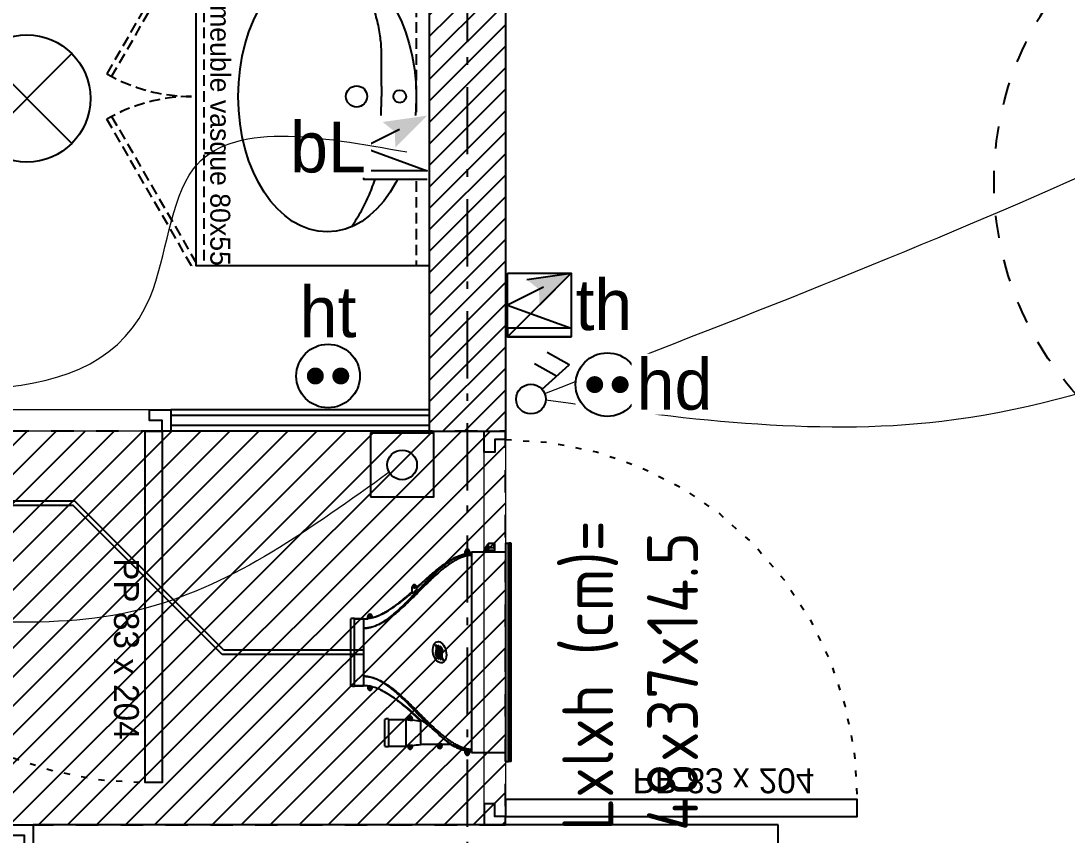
# Model space of a CAD drawing. Header units: centimetres. Extents: x 2191 to 12545, y -680 to 18662.
# Drawn here: x 11335.1 to 11581.9, y 3839 to 4031.2 of the extents above; entities that cross this region are included whole.
import ezdxf

# ---------------------------------------------------------------- set-up
doc = ezdxf.new("R2010")
doc.units = ezdxf.units.CM
for name, pattern in [('Style de ligne -1', [0.41664, 0.20828, -0.20836]), ('Style de ligne -13', [0.147638, 0.098425, -0.049213]), ('Style de ligne -18', [0.164042, 0.054681, -0.109361]), ('Style de ligne -5', [0.20828, 0.069425, -0.138855]), ('Style de ligne -6', [1.04164, 0.625, -0.20828, 0.06943, -0.13893]), ('VW-01', [0.41656, 0.20828, -0.20828])]:
    doc.linetypes.add(name, pattern=pattern)
for name, color, linetype in [('B Aménagement intérieur', 252, 'Continuous'), ('B BATI-équipement-sanitaires', 252, 'Continuous'), ('B Faux plafonds', 252, 'Continuous'), ('B Faux plafonds_Hatch', 252, 'Continuous'), ('B GÈnÈral_Hatch', 252, 'Continuous'), ('B Général', 252, 'Continuous'), ('C ANNOTATIONS-axes horizontaux', 252, 'Style de ligne -1'), ('C ANNOTATIONS-niveaux', 252, 'Continuous'), ('C ANNOTATIONS-PMR', 252, 'Style de ligne -5'), ('C ANNOTATIONS-prestations', 252, 'Continuous'), ('D SURFACES-shab', 252, 'Continuous'), ('F REMPLISSAGE-vert clair', 252, 'Continuous'), ('F REMPLISSAGE-vert foncé', 252, 'Continuous'), ('prlm-CHAUFF', 4, 'Continuous')]:
    doc.layers.add(name, color=color, linetype=linetype)
doc.layers.add('prlm-ELEC-CFA', color=1, linetype='Continuous', lineweight=25)
doc.layers.add('prlm-ELEC-CFO', color=1, linetype='Continuous', lineweight=25)
doc.styles.add('Eurostile', font='Eurosti.TTF')
doc.styles.add('Eurostile (italic)', font='Eurostib.TTF')
doc.styles.add('prlm-elec-cfa', font='comic.ttf', dxfattribs={"height": 12})
doc.styles.add('prlm-elec-cfo', font='comic.ttf', dxfattribs={"height": 12})
doc.styles.get("Standard").update_dxf_attribs({"font": 'isocp.shx', "height": 15})

# ---------------------------------------------------------------- blocks, each defined once
blk = doc.blocks.new('B 70.Rond 150_PMR')
at = {"layer": 'B Général', "linetype": 'VW-01', "ltscale": 25.4}
blk.add_circle((0, 0), 75, dxfattribs=at)
at = {"layer": 'B Général', "insert": (-61.5, 0), "char_height": 7.059, "attachment_point": 5, "rotation": 90, "line_spacing_factor": 0.894142, "style": 'Eurostile (italic)'}
blk.add_mtext('Ø 150 PMR', dxfattribs=at)
blk = doc.blocks.new('B 70.PP 80')
at = {"layer": 'B Général', "flags": 128}
blk.add_lwpolyline([(-43, 2.5), (-43, 85.5), (-39, 85.5), (-39, 2.5)], close=True, dxfattribs=at)
at = {"layer": 'B Général', "linetype": 'Style de ligne -18', "ltscale": 25.4, "flags": 128}
blk.add_lwpolyline([(46, 2.5), (45.27, 13.33), (43.1, 23.98), (39.53, 34.26), (34.61, 44), (28.44, 53.03), (21.1, 61.19), (12.74, 68.35), (3.5, 74.38), (-6.47, 79.18), (-17, 82.67), (-27.91, 84.79), (-39, 85.5)], dxfattribs=at)
at = {"layer": 'B Général', "linetype": 'Continuous', "flags": 128}
for points in [[(-45, 2.5), (-43, 2.5), (-43, 0), (-40, 0), (-40, -2.5), (-45, -2.5)], [(48, 2.5), (46, 2.5), (46, 0), (43, 0), (43, -2.5), (48, -2.5), (48, -2.5), (48, -2.5), (48, 1.79), (48, 1.79)]]:
    blk.add_lwpolyline(points, close=True, dxfattribs=at)
at = {"layer": 'C ANNOTATIONS-prestations', "insert": (-37.5, 32.5), "char_height": 5.8825, "attachment_point": 1, "rotation": 90, "line_spacing_factor": 0.894142, "style": 'Eurostile'}
blk.add_mtext('PP 83 x 204', dxfattribs=at)
blk = doc.blocks.new('B 70.Groupe-4-1')
at = {"layer": 'B Général', "linetype": 'Continuous'}
for centre, major_axis, ratio in [((0, -24.07), (32, 0), 0.65625), ((0, -6.97), (1.5, 0), 1), ((0, -17.15), (2.5, 0), 1)]:
    blk.add_ellipse(centre, major_axis=major_axis, ratio=ratio, dxfattribs=at)
for points in [[(-30.82, -18.37), (-20.7, -11.37), (-9.74, -11.32), (-4.71, -11.3), (0, -11.3)], [(30.82, -18.37), (20.7, -11.37), (9.74, -11.32), (4.71, -11.3), (0, -11.3)]]:
    blk.add_open_spline(points, degree=2, knots=[0, 0, 0, 1, 1, 2, 2, 2], dxfattribs=at)
blk.add_open_spline([(-30.45, -17.59), (-30.5, -17.61), (-30.55, -17.64)], degree=2, dxfattribs=at)
blk = doc.blocks.new('B 70.meuble vasque 80x60')
at = {"layer": 'B BATI-équipement-sanitaires', "linetype": 'Style de ligne -13', "ltscale": 25.4, "flags": 128}
for points in [[(-40, -3.07), (40, -3.07), (40, -53.07), (-40, -53.07)], [(-40, -56.07), (-5.36, -76.07), (-4.71, -74.94), (-39.35, -54.94)], [(40, -56.07), (5.36, -76.07), (4.71, -74.94), (39.35, -54.94)]]:
    blk.add_lwpolyline(points, close=True, dxfattribs=at)
at = {"layer": 'B BATI-équipement-sanitaires', "linetype": 'Style de ligne -13', "ltscale": 25.4}
for centre, start, end in [((-40, -56.07), 330, 0), ((40, -56.07), 180, 210)]:
    blk.add_arc(centre, 40, start, end, dxfattribs=at)
at = {"layer": 'B Général', "flags": 128}
blk.add_lwpolyline([(-40, 0), (40, 0), (40, -55), (-40, -55)], close=True, dxfattribs=at)
at = {"layer": 'B Général'}
blk.add_blockref('B 70.Groupe-4-1', (0, 0), dxfattribs=at)
at = {"layer": 'C ANNOTATIONS-prestations', "insert": (40, -53.07), "char_height": 4.706, "width": 80, "attachment_point": 9, "line_spacing_factor": 0.894142, "style": 'Eurostile'}
blk.add_mtext('meuble vasque 80x55', dxfattribs=at)
blk = doc.blocks.new('B 70.Groupe-13-1')
at = {"layer": 'B Faux plafonds_Hatch', "linetype": 'Continuous'}
h = blk.add_hatch(dxfattribs=at)
h.set_pattern_fill('F_P__SOFFITE', color=256, style=0, pattern_type=2)
h.set_pattern_definition([(45, (0, 0.2205), (-3.5277778, 3.3072917), [])])
h.paths.add_polyline_path([(11070.45, 4134.41), (11070.45, 3984.56), (10863.76, 3984.56), (10863.76, 3841.41), (11449.45, 3841.41), (11449.45, 3934.41), (11190.45, 3934.41), (11190.45, 4134.41)])
at = {"layer": 'B Faux plafonds', "linetype": 'VW-01', "ltscale": 25.4, "flags": 128}
blk.add_lwpolyline([(11070.45, 4134.41), (11070.45, 3984.56), (10863.76, 3984.56), (10863.76, 3841.41), (11449.45, 3841.41), (11449.45, 3934.41), (11190.45, 3934.41), (11190.45, 4134.41)], close=True, dxfattribs=at)
at = {"layer": 'B Général', "linetype": 'Continuous'}
for p, q in [((11370.45, 3939.41), (11370.45, 3934.41)), ((11431.45, 3939.41), (11370.45, 3939.41)), ((11431.45, 3934.41), (11370.45, 3934.41)), ((11444.45, 3934.41), (11449.45, 3934.41)), ((11513.76, 3841.41), (11337.97, 3841.41)), ((11337.97, 3841.41), (11337.97, 3836.41)), ((11444.45, 3841.41), (11337.97, 3841.41)), ((11444.45, 3841.41), (11449.45, 3841.41)), ((11513.76, 3841.41), (11449.45, 3841.41)), ((11513.76, 3583.39), (11513.76, 3841.41)), ((11513.76, 3583.39), (11513.76, 3841.41))]:
    blk.add_line(p, q, dxfattribs=at)
at = {"layer": 'D SURFACES-shab', "lineweight": 18, "flags": 128}
for points in [[(11260.45, 4134.41), (11431.45, 4134.41), (11431.45, 3939.41), (11260.45, 3939.41)], [(11530.04, 3583.39), (11530.04, 3551.39), (11934.47, 3551.39), (11934.45, 4128.41), (11653.04, 4128.41), (11653.04, 4068.41), (11581.04, 4068.41), (11581.04, 4128.41), (11449.45, 4128.41), (11449.45, 3841.41), (11513.76, 3841.41), (11513.76, 3583.39)], [(10996.45, 3984.56), (10863.76, 3984.56), (10863.76, 3841.41), (11444.45, 3841.41), (11444.45, 3934.41), (11070.45, 3934.41), (11070.45, 3954.56), (10996.45, 3954.56)]]:
    blk.add_lwpolyline(points, close=True, dxfattribs=at)
at = {"layer": 'F REMPLISSAGE-vert clair'}
for p, q in [((11431.45, 3938.11), (11370.45, 3938.11)), ((11431.45, 3935.71), (11370.45, 3935.71))]:
    blk.add_line(p, q, dxfattribs=at)
at = {"layer": 'F REMPLISSAGE-vert foncé', "linetype": 'Continuous'}
for p, q in [((11431.45, 3939.41), (11370.45, 3939.41)), ((11431.45, 3934.41), (11370.45, 3934.41))]:
    blk.add_line(p, q, dxfattribs=at)
at = {"layer": 'F REMPLISSAGE-vert foncé'}
for p, q in [((11431.45, 3938.11), (11370.45, 3938.11)), ((11431.45, 3935.71), (11370.45, 3935.71))]:
    blk.add_line(p, q, dxfattribs=at)
at = {"layer": 'B Général'}
for name, p, rotation in [('B 70.meuble vasque 80x60', (11431.45, 4013.41), 270), ('B 70.PP 80', (11325.45, 3936.91), 180)]:
    blk.add_blockref(name, p, dxfattribs=dict(at, rotation=rotation))
at = {"layer": 'B Général', "xscale": -1}
for p, rotation in [((11446.95, 3886.41), 270), ((11289.97, 3838.91), 180)]:
    blk.add_blockref('B 70.PP 80', p, dxfattribs=dict(at, rotation=rotation))
at = {"layer": 'C ANNOTATIONS-PMR', "ltscale": 25.4, "rotation": 270}
blk.add_blockref('B 70.Rond 150_PMR', (11639.71, 3993.41), dxfattribs=at)
blk = doc.blocks.new('xi.twintop')
at = {"layer": 'prlm-CHAUFF', "ltscale": 50}
for p, q in [((-8, 35.6), (8, 35.6)), ((-7.9, 36.5), (7.9, 36.5)), ((-7.9, 35.6), (-7.9, 33.5)), ((-7.9, 33.5), (-7.9, 35.6)), ((7.9, 35.6), (7.9, 33.5)), ((7.9, 33.5), (7.9, 35.6)), ((-8.51, 32.16), (-8.41, 32.16)), ((-8.51, 32.05), (-8.51, 32.16)), ((-7.9, 32.5), (-8.46, 32.5)), ((-8.41, 32.16), (-8.41, 32.05)), ((-8.16, 31.5), (-7.95, 32.18)), ((-7.9, 32.5), (-7.95, 32.18)), ((-5.67, 33.5), (-7.9, 33.5)), ((5.67, 33.5), (-5.67, 33.5)), ((7.9, 33.5), (5.67, 33.5)), ((7.95, 32.18), (7.9, 32.5)), ((7.9, 32.5), (8.46, 32.5)), ((8.16, 31.5), (7.95, 32.18)), ((8.41, 32.16), (8.51, 32.16)), ((8.41, 32.05), (8.41, 32.16)), ((8.51, 32.16), (8.51, 32.05)), ((-8.61, 31.95), (-8.61, 32.05)), ((-8.61, 32.05), (-8.51, 32.05)), ((-8.51, 31.95), (-8.61, 31.95)), ((-8.51, 31.84), (-8.51, 31.95)), ((-8.41, 31.84), (-8.51, 31.84)), ((-8.46, 31.5), (-8.16, 31.5)), ((-8.41, 32.05), (-8.3, 32.05)), ((-8.3, 31.95), (-8.41, 31.95)), ((-8.41, 31.95), (-8.41, 31.84)), ((-8.3, 32.05), (-8.3, 31.95)), ((8.46, 31.5), (8.16, 31.5)), ((8.3, 31.95), (8.3, 32.05)), ((8.3, 32.05), (8.41, 32.05)), ((8.41, 31.95), (8.3, 31.95)), ((8.41, 31.84), (8.41, 31.95)), ((8.51, 31.84), (8.41, 31.84)), ((8.51, 32.05), (8.61, 32.05)), ((8.61, 31.95), (8.51, 31.95)), ((8.51, 31.95), (8.51, 31.84)), ((8.61, 32.05), (8.61, 31.95)), ((-15.75, 27.6), (-22.25, 27.6)), ((-22.15, 28.5), (-15.85, 28.5)), ((-22.15, 27.6), (-22.15, 23.5)), ((-22.15, 27.6), (-22.15, 23.5)), ((-15.85, 27.6), (-15.85, 23.5)), ((-15.85, 27.6), (-15.85, 23.5)), ((-9.41, 28.48), (-9.41, 28.48)), ((9.12, 29.02), (9.09, 29.02)), ((9.41, 28.48), (9.38, 28.48)), ((-22.56, 22.55), (-22.45, 22.55)), ((-22.56, 22.45), (-22.56, 22.55)), ((-22.45, 22.45), (-22.56, 22.45)), ((-22.45, 22.66), (-22.35, 22.66)), ((-22.45, 22.55), (-22.45, 22.66)), ((-22.45, 22.34), (-22.45, 22.45)), ((-22.35, 22.34), (-22.45, 22.34)), ((-22.4, 23), (-21.97, 23)), ((-22.35, 22.66), (-22.35, 22.55)), ((-22.35, 22.55), (-22.24, 22.55)), ((-22.24, 22.45), (-22.35, 22.45)), ((-22.35, 22.45), (-22.35, 22.34)), ((-22.24, 22.55), (-22.24, 22.45)), ((-15.85, 23.5), (-22.15, 23.5)), ((-21.97, 23), (-21.85, 22.06)), ((-16.15, 22.06), (-16.03, 23)), ((-16.03, 23), (-15.6, 23)), ((-15.76, 22.45), (-15.76, 22.55)), ((-15.76, 22.55), (-15.65, 22.55)), ((-15.65, 22.45), (-15.76, 22.45)), ((-15.65, 22.66), (-15.55, 22.66)), ((-15.65, 22.55), (-15.65, 22.66)), ((-15.65, 22.34), (-15.65, 22.45)), ((-15.55, 22.34), (-15.65, 22.34)), ((-15.55, 22.66), (-15.55, 22.55)), ((-15.55, 22.55), (-15.44, 22.55)), ((-15.55, 22.45), (-15.55, 22.34)), ((-15.44, 22.45), (-15.55, 22.45)), ((-15.44, 22.55), (-15.44, 22.45)), ((-21.85, 22), (-22.4, 22)), ((-21.85, 22.06), (-21.85, 22)), ((-21.8, 20), (-16.2, 20)), ((-21.8, 16), (-21.8, 20)), ((-21.8, 16), (-21.8, 20)), ((-16.2, 19.84), (-14.13, 22)), ((-14.13, 22), (-16.2, 19.84)), ((-16.2, 19.84), (-16.2, 20)), ((-16.2, 19.84), (-16.2, 20)), ((-16.15, 22), (-16.15, 22.06)), ((-15.6, 22), (-16.15, 22)), ((14.83, 21), (13.83, 22)), ((13.83, 22), (15.44, 22)), ((15.44, 21), (14.83, 21)), ((15.28, 21.45), (15.28, 21.55)), ((15.28, 21.55), (15.39, 21.55)), ((15.39, 21.45), (15.28, 21.45)), ((15.39, 21.66), (15.49, 21.66)), ((15.39, 21.55), (15.39, 21.66)), ((15.39, 21.34), (15.39, 21.45)), ((15.49, 21.34), (15.39, 21.34)), ((15.49, 21.66), (15.49, 21.55)), ((15.49, 21.55), (15.6, 21.55)), ((15.49, 21.45), (15.49, 21.34)), ((15.6, 21.45), (15.49, 21.45)), ((15.6, 21.55), (15.6, 21.45)), ((-22.36, 15.45), (-22.36, 15.55)), ((-22.36, 15.55), (-22.25, 15.55)), ((-22.25, 15.45), (-22.36, 15.45)), ((-22.25, 15.66), (-22.15, 15.66)), ((-22.25, 15.55), (-22.25, 15.66)), ((-22.25, 15.34), (-22.25, 15.45)), ((-22.15, 15.34), (-22.25, 15.34)), ((-22.2, 16), (-21.65, 16)), ((-21.65, 15), (-22.2, 15)), ((-22.15, 15.66), (-22.15, 15.55)), ((-22.15, 15.55), (-22.04, 15.55)), ((-22.15, 15.45), (-22.15, 15.34)), ((-22.04, 15.45), (-22.15, 15.45)), ((-22.04, 15.55), (-22.04, 15.45)), ((-21.8, 12.88), (-21.8, 15)), ((-21.8, 12.88), (-21.8, 15)), ((-21.65, 16), (-21.65, 15)), ((-23.96, 8.95), (-23.96, 9.05)), ((-23.96, 9.05), (-23.85, 9.05)), ((-23.85, 8.95), (-23.96, 8.95)), ((-23.85, 9.16), (-23.75, 9.16)), ((-23.85, 9.05), (-23.85, 9.16)), ((-23.85, 8.84), (-23.85, 8.95)), ((-23.75, 8.84), (-23.85, 8.84)), ((-23.8, 9.5), (-23.19, 9.5)), ((-23.36, 8.5), (-23.8, 8.5)), ((-23.75, 9.16), (-23.75, 9.05)), ((-23.75, 9.05), (-23.64, 9.05)), ((-23.75, 8.95), (-23.75, 8.84)), ((-23.64, 8.95), (-23.75, 8.95)), ((23.7, 8), (-23.7, 8)), ((-23.7, 8), (-23.7, 0)), ((-23.64, 9.05), (-23.64, 8.95)), ((-23.36, 8.42), (-23.36, 8.5)), ((23.19, 9.5), (23.8, 9.5)), ((23.36, 8.42), (23.36, 8.5)), ((23.8, 8.5), (23.36, 8.5)), ((23.64, 8.95), (23.64, 9.05)), ((23.64, 9.05), (23.75, 9.05)), ((23.75, 8.95), (23.64, 8.95)), ((23.7, 8), (23.7, 0)), ((23.75, 9.16), (23.85, 9.16)), ((23.75, 9.05), (23.75, 9.16)), ((23.75, 8.84), (23.75, 8.95)), ((23.85, 8.84), (23.75, 8.84)), ((23.85, 9.16), (23.85, 9.05)), ((23.85, 9.05), (23.96, 9.05)), ((23.85, 8.95), (23.85, 8.84)), ((23.96, 8.95), (23.85, 8.95)), ((23.96, 9.05), (23.96, 8.95)), ((24.18, 4.47), (23.7, 4.81)), ((24.06, 4.42), (23.7, 4.66)), ((23.7, 2.6), (24.06, 2.6)), ((23.7, 2.57), (23.73, 2.6)), ((23.79, 2.6), (23.88, 2.51)), ((23.88, 2.51), (23.97, 2.6)), ((24.04, 2.6), (24.13, 2.51)), ((24.06, 2.6), (24.06, 4.42)), ((24.64, 4.04), (24.06, 4.42)), ((24.64, 2.6), (24.06, 2.6)), ((24.13, 2.51), (24.22, 2.6)), ((24.2, 4.46), (24.18, 4.47)), ((24.18, 2.56), (24.24, 2.51)), ((24.54, 4.24), (24.2, 4.46)), ((24.24, 2.51), (24.3, 2.58)), ((24.28, 2.6), (24.37, 2.51)), ((24.35, 4.85), (24.33, 4.89)), ((24.35, 4.36), (24.35, 4.85)), ((24.35, 4.85), (24.36, 4.85)), ((24.37, 2.51), (24.46, 2.6)), ((24.41, 4.79), (24.43, 4.83)), ((24.41, 4.79), (24.41, 4.32)), ((25.01, 4.43), (24.41, 4.79)), ((24.42, 2.57), (24.48, 2.51)), ((24.43, 4.83), (25.04, 4.47)), ((24.48, 2.51), (24.56, 2.58)), ((24.54, 2.6), (24.63, 2.51)), ((24.63, 2.51), (24.72, 2.6)), ((24.64, 4.04), (24.72, 4.01)), ((24.64, 2.6), (24.64, 4.04)), ((24.72, 2.65), (24.64, 2.6)), ((24.64, 2.6), (24.64, 2.6)), ((25.66, 2.6), (24.64, 2.6)), ((24.7, 2.58), (24.77, 2.51)), ((24.72, 4.01), (24.72, 2.65)), ((24.72, 2.65), (25.71, 2.65)), ((24.73, 2.6), (24.82, 2.51)), ((24.77, 2.51), (24.79, 2.53)), ((24.82, 2.51), (24.91, 2.6)), ((24.9, 2.59), (24.98, 2.51)), ((24.98, 2.51), (25.07, 2.6)), ((25.04, 4.47), (25.01, 4.43)), ((25.01, 4.25), (25.01, 4.43)), ((25.02, 4.42), (25.01, 4.43)), ((25.06, 4.46), (25.02, 4.42)), ((25.02, 4.42), (25.02, 4.25)), ((25.28, 4.25), (25.02, 4.42)), ((25.02, 2.54), (25.05, 2.51)), ((25.04, 4.47), (25.06, 4.46)), ((25.05, 2.51), (25.09, 2.55)), ((25.06, 4.46), (25.39, 4.24)), ((25.06, 2.58), (25.13, 2.51)), ((25.13, 2.51), (25.22, 2.6)), ((25.19, 2.57), (25.25, 2.51)), ((25.25, 2.51), (25.34, 2.6)), ((25.27, 2.53), (25.29, 2.51)), ((25.29, 2.51), (25.32, 2.54)), ((25.31, 2.56), (25.36, 2.51)), ((25.36, 2.51), (25.45, 2.6)), ((25.4, 2.55), (25.44, 2.51)), ((25.44, 2.51), (25.53, 2.6)), ((25.48, 2.54), (25.51, 2.51)), ((25.51, 2.51), (25.6, 2.6)), ((25.53, 2.53), (25.55, 2.51)), ((25.55, 2.51), (25.64, 2.6)), ((25.71, 2.65), (25.66, 2.6)), ((25.66, 2.6), (25.66, 2.6)), ((25.71, 2.65), (25.71, 4.01)), ((-25.75, 0), (-25.75, -0.73)), ((25.75, 0), (-25.75, 0)), ((25.75, 0), (25.75, -0.73)), ((-25.75, -0.81), (-25.75, -0.73)), ((-25.75, -0.73), (25.75, -0.73)), ((-25.75, -1.3), (-25.75, -0.81)), ((25.75, -0.81), (-25.75, -0.81)), ((-25.75, -1.3), (25.75, -1.3)), ((23.75, -0.99), (-23.75, -0.99)), ((-23.75, -1.06), (-23.75, -0.99)), ((-23.55, -0.99), (-23.75, -1.06)), ((-23.75, -1.06), (23.75, -1.06)), ((23.75, -1.11), (-23.75, -1.11)), ((-23.75, -1.16), (-23.75, -1.11)), ((-23.59, -1.11), (-23.75, -1.16)), ((-23.75, -1.16), (23.75, -1.16)), ((23.75, -1.2), (-23.75, -1.2)), ((-23.75, -1.23), (-23.75, -1.2)), ((-23.64, -1.2), (-23.75, -1.23)), ((-23.75, -1.23), (23.75, -1.23)), ((23.75, -1.26), (-23.75, -1.26)), ((-23.75, -1.28), (-23.75, -1.26)), ((-23.68, -1.26), (-23.75, -1.28)), ((-23.75, -1.28), (23.75, -1.28)), ((23.75, -1.29), (-23.75, -1.29)), ((-23.75, -1.3), (-23.75, -1.29)), ((-23.73, -1.29), (-23.75, -1.3)), ((-23.75, -1.3), (23.75, -1.3)), ((23.75, -1.06), (23.55, -0.99)), ((23.75, -1.16), (23.59, -1.11)), ((23.75, -1.23), (23.64, -1.2)), ((23.75, -1.28), (23.68, -1.26)), ((23.75, -1.3), (23.73, -1.29)), ((23.75, -0.99), (23.75, -1.06)), ((23.75, -1.11), (23.75, -1.16)), ((23.75, -1.2), (23.75, -1.23)), ((23.75, -1.26), (23.75, -1.28)), ((23.75, -1.29), (23.75, -1.3)), ((25.75, -0.73), (25.75, -0.81)), ((25.75, -1.3), (25.75, -0.81))]:
    blk.add_line(p, q, dxfattribs=at)
for centre, radius in [((-8.46, 32), 0.3), ((-8.46, 32), 0.25), ((8.46, 32), 0.3), ((8.46, 32), 0.25), ((-22.4, 22.5), 0.3), ((-22.4, 22.5), 0.25), ((-15.6, 22.5), 0.3), ((-15.6, 22.5), 0.25), ((15.44, 21.5), 0.3), ((15.44, 21.5), 0.25), ((-22.2, 15.5), 0.3), ((-22.2, 15.5), 0.25), ((-23.8, 9), 0.3), ((-23.8, 9), 0.25), ((23.8, 9), 0.3), ((23.8, 9), 0.25)]:
    blk.add_circle(centre, radius, dxfattribs=at)
for centre, radius, start, end in [((-6.01, 35.83), 2, 160.5755, 186.7441), ((-6.01, 35.83), 2, 160.5755, 186.7441), ((6.01, 35.83), 2, 353.2559, 19.4245), ((6.01, 35.83), 2, 353.2559, 19.4245), ((-8.46, 32), 0.5, 90, 270), ((-15.67, 33.51), 7.77, 352.5456, 359.9423), ((-15.72, 33.51), 7.82, 352.5763, 359.9264), ((-15.07, 33.49), 7.17, 352.0923, 353.5448), ((-15.07, 33.49), 7.17, 353.9053, 0.1157), ((15.11, 33.49), 7.25, 179.9215, 187.8382), ((15.67, 33.51), 7.77, 180.0577, 187.4544), ((15.72, 33.51), 7.82, 180.0736, 187.4237), ((8.46, 32), 0.5, 270, 90), ((-19.51, 34.47), 11.74, 332.3321, 345.441), ((-19.16, 34.32), 11.35, 332.1374, 345.6929), ((21.1, 34.98), 13.43, 192.9954, 216.0824), ((19.16, 34.32), 11.35, 194.4106, 207.8626), ((-20.26, 27.83), 2, 160.5755, 186.7441), ((-20.26, 27.83), 2, 160.5755, 186.7441), ((-17.74, 27.83), 2, 353.2559, 19.4245), ((-17.74, 27.83), 2, 353.2559, 19.4245), ((-43.13, 48.06), 39, 319.3887, 329.86), ((-43.13, 48.06), 39, 319.3887, 329.8601), ((-26.92, 38.17), 20.01, 331.0483, 332.7983), ((-26.92, 38.17), 20.01, 331.0482, 332.7982), ((26.92, 38.17), 20.01, 207.2018, 208.9518), ((43.13, 48.06), 39, 210.1399, 220.6113), ((43.13, 48.06), 39, 212.5506, 220.6113), ((-22.4, 22.5), 0.5, 90, 270), ((-15.6, 22.5), 0.5, 270, 90), ((-22.51, 30.1), 11.66, 315.9701, 320.4245), ((-22.76, 30.33), 11.99, 316.0326, 320.3619), ((22.51, 30.1), 11.66, 219.5755, 224.0299), ((22.76, 30.33), 11.99, 219.6381, 223.9674), ((15.44, 21.5), 0.5, 270, 90), ((-22.2, 15.5), 0.5, 90, 270), ((-2.48, -0.77), 23.65, 136.4099, 144.7501), ((-44.74, 40.05), 35.1, 315.7111, 319.5265), ((-11.41, 6.64), 12.12, 163.7263, 166.3852), ((-23.8, 9), 0.5, 90, 270), ((23.8, 9), 0.5, 270, 90), ((17.64, -7.23), 13.85, 61.9182, 64.0515), ((17.76, -6.88), 13.43, 62.115, 63.7632), ((18.29, -6.04), 12.5, 61.3177, 61.5903), ((24.75, 5.45), 0.703, 233.033, 242.9325), ((24.72, 5.11), 0.448, 214.6713, 225.4982), ((25.88, 4.92), 0.836, 234.1326, 239.2425), ((18.29, -6.04), 12.5, 53.7494, 55.0637)]:
    blk.add_arc(centre, radius, start, end, dxfattribs=at)
blk.add_ellipse((0, 15.55), major_axis=(2.49, 0.57), ratio=0.600775, dxfattribs=at)
for points, knots in [([(-5.67, 33.5), (-5.67, 33.33), (-5.68, 33.16), (-5.7, 32.82), (-5.72, 32.65), (-5.8, 32.15), (-5.87, 31.82), (-6.05, 31.16), (-6.16, 30.84), (-6.41, 30.21), (-6.55, 29.9), (-7, 29), (-7.34, 28.43), (-8.08, 27.34), (-8.47, 26.81), (-9.69, 25.27), (-10.57, 24.3), (-12.38, 22.39), (-13.32, 21.46), (-15.19, 19.6), (-16.12, 18.67), (-17.95, 16.77), (-18.84, 15.8), (-20.08, 14.27), (-20.47, 13.75), (-21.03, 12.94), (-21.21, 12.66), (-21.55, 12.09), (-21.72, 11.8), (-22.17, 10.91), (-22.43, 10.31), (-22.7, 9.36), (-22.77, 9.03), (-22.86, 8.47), (-22.88, 8.24), (-22.89, 8)], [0, 0, 0, 0, 0.015625, 0.015625, 0.03125, 0.03125, 0.0625, 0.0625, 0.09375, 0.09375, 0.125, 0.125, 0.1875, 0.1875, 0.25, 0.25, 0.375, 0.375, 0.5, 0.5, 0.625, 0.625, 0.75, 0.75, 0.8125, 0.8125, 0.84375, 0.84375, 0.875, 0.875, 0.9375, 0.9375, 0.96875, 0.96875, 0.9907189, 0.9907189, 0.9907189, 0.9907189]), ([(-18.04, 17.26), (-16.85, 18.51), (-15.59, 19.7), (-13.1, 22.1), (-11.85, 23.3), (-10.07, 25.17), (-9.49, 25.81), (-8.39, 27.13), (-7.87, 27.82), (-7.16, 28.91), (-6.93, 29.29), (-6.52, 30.07), (-6.33, 30.48), (-6.02, 31.31), (-5.89, 31.74), (-5.76, 32.39), (-5.73, 32.61), (-5.69, 32.95), (-5.69, 33.06), (-5.67, 33.28), (-5.67, 33.39), (-5.67, 33.5)], [0, 0, 0, 0, 0.25, 0.25, 0.5, 0.5, 0.625, 0.625, 0.75, 0.75, 0.8125, 0.8125, 0.875, 0.875, 0.9375, 0.9375, 0.96875, 0.96875, 0.984375, 0.984375, 1, 1, 1, 1]), ([(5.67, 33.5), (5.67, 33.33), (5.68, 33.16), (5.71, 32.81), (5.73, 32.64), (5.81, 32.14), (5.88, 31.8), (6.08, 31.14), (6.2, 30.82), (6.47, 30.19), (6.62, 29.88), (7.1, 28.98), (7.46, 28.42), (8.23, 27.34), (8.65, 26.82), (9.93, 25.3), (10.84, 24.34), (12.72, 22.46), (13.69, 21.54), (15.61, 19.69), (16.57, 18.77), (18.43, 16.87), (19.34, 15.9), (20.59, 14.36), (20.99, 13.83), (21.55, 13), (21.73, 12.72), (22.07, 12.15), (22.24, 11.85), (22.69, 10.95), (22.94, 10.33), (23.21, 9.37), (23.28, 9.05), (23.36, 8.48), (23.38, 8.24), (23.39, 8)], [0, 0, 0, 0, 0.015625, 0.015625, 0.03125, 0.03125, 0.0625, 0.0625, 0.09375, 0.09375, 0.125, 0.125, 0.1875, 0.1875, 0.25, 0.25, 0.375, 0.375, 0.5, 0.5, 0.625, 0.625, 0.75, 0.75, 0.8125, 0.8125, 0.84375, 0.84375, 0.875, 0.875, 0.9375, 0.9375, 0.96875, 0.96875, 0.9908046, 0.9908046, 0.9908046, 0.9908046]), ([(22.89, 8), (22.88, 8.24), (22.86, 8.47), (22.77, 9.03), (22.7, 9.36), (22.43, 10.31), (22.17, 10.91), (21.72, 11.8), (21.55, 12.09), (21.21, 12.66), (21.03, 12.94), (20.47, 13.75), (20.08, 14.27), (18.84, 15.8), (17.95, 16.77), (16.12, 18.67), (15.18, 19.6), (13.32, 21.46), (12.38, 22.39), (10.57, 24.3), (9.69, 25.27), (8.47, 26.81), (8.08, 27.34), (7.34, 28.43), (7, 29), (6.55, 29.9), (6.41, 30.21), (6.16, 30.84), (6.05, 31.16), (5.87, 31.82), (5.79, 32.15), (5.72, 32.65), (5.7, 32.82), (5.68, 33.16), (5.67, 33.33), (5.67, 33.5)], [0.0092808, 0.0092808, 0.0092808, 0.0092808, 0.03125, 0.03125, 0.0625, 0.0625, 0.125, 0.125, 0.15625, 0.15625, 0.1875, 0.1875, 0.25, 0.25, 0.375, 0.375, 0.5, 0.5, 0.625, 0.625, 0.75, 0.75, 0.8125, 0.8125, 0.875, 0.875, 0.90625, 0.90625, 0.9375, 0.9375, 0.96875, 0.96875, 0.984375, 0.984375, 1, 1, 1, 1]), ([(-8.9, 29.46), (-9.06, 29.12), (-9.43, 28.41), (-10.08, 27.35), (-10.83, 26.27), (-11.65, 25.18), (-12.54, 24.1), (-13.65, 22.81), (-14.86, 21.46), (-15.81, 20.43), (-16.2, 20)], [0.1568082, 0.1568082, 0.1568082, 0.1568082, 0.2305418, 0.3149874, 0.4025619, 0.4929385, 0.5856877, 0.6803551, 0.8317746, 0.9509578, 0.9509578, 0.9509578, 0.9509578]), ([(14.38, 22), (14.06, 22.36), (13.37, 23.14), (12.33, 24.35), (11.38, 25.54), (10.58, 26.62), (9.93, 27.59), (9.37, 28.52), (9.05, 29.15), (8.91, 29.44)], [0.5730592, 0.5730592, 0.5730592, 0.5730592, 0.626259, 0.6884084, 0.7489718, 0.7930827, 0.8358988, 0.8773199, 0.9123747, 0.9123747, 0.9123747, 0.9123747]), ([(-18.04, 17.26), (-17.81, 17.52), (-17.58, 17.79), (-17.17, 18.3), (-16.98, 18.55), (-16.64, 19.03), (-16.49, 19.25), (-16.32, 19.53), (-16.28, 19.62), (-16.22, 19.76), (-16.2, 19.81), (-16.2, 19.84)], [0, 0, 0, 0, 0.25, 0.25, 0.5, 0.5, 0.75, 0.75, 0.875, 0.875, 1, 1, 1, 1]), ([(23.19, 9.5), (23.12, 9.79), (23.04, 10.07), (22.86, 10.64), (22.75, 10.92), (22.41, 11.74), (22.14, 12.27), (21.56, 13.3), (21.24, 13.8), (20.57, 14.77), (20.21, 15.25), (19.11, 16.65), (18.33, 17.54), (16.73, 19.29), (15.91, 20.15), (15.09, 21)], [0, 0, 0, 0, 0.0625, 0.0625, 0.125, 0.125, 0.25, 0.25, 0.375, 0.375, 0.5, 0.5, 0.75, 0.75, 1, 1, 1, 1]), ([(21.4, 13.55), (21.3, 13.71), (20.98, 14.2), (20.41, 15.02), (19.67, 15.99), (18.88, 16.96), (17.95, 18.04), (16.9, 19.22), (15.98, 20.24), (15.44, 20.84), (15.29, 21)], [0.1694223, 0.1694223, 0.1694223, 0.1694223, 0.1906001, 0.2339285, 0.2787061, 0.3247019, 0.3716424, 0.4351709, 0.4991397, 0.523565, 0.523565, 0.523565, 0.523565]), ([(-23.39, 8), (-23.38, 8.28), (-23.35, 8.55), (-23.25, 9.19), (-23.16, 9.55), (-22.84, 10.61), (-22.54, 11.29), (-21.83, 12.6), (-21.42, 13.22), (-20.56, 14.41), (-20.09, 14.98), (-19.62, 15.54)], [0.0331631, 0.0331631, 0.0331631, 0.0331631, 0.125, 0.125, 0.25, 0.25, 0.5, 0.5, 0.75, 0.75, 1, 1, 1, 1]), ([(-1.94, 14.63), (-1.21, 15.35), (-0.84, 15.44), (-0.45, 15.4), (0.16, 15.33), (0.81, 14.93), (1.54, 15.51)], [0, 0, 0, 0, 0.389075, 0.389075, 0.389075, 1, 1, 1, 1]), ([(-1.63, 15.67), (-0.9, 16.39), (-0.53, 16.49), (-0.14, 16.44), (0.47, 16.38), (1.12, 15.98), (1.85, 16.55)], [0, 0, 0, 0, 0.389075, 0.389075, 0.389075, 1, 1, 1, 1]), ([(-23.19, 9.5), (-23.12, 9.8), (-23.04, 10.09), (-22.9, 10.53), (-22.84, 10.67), (-22.74, 10.96), (-22.68, 11.1), (-22.5, 11.53), (-22.37, 11.8), (-22.1, 12.35), (-21.95, 12.61), (-21.8, 12.88)], [0, 0, 0, 0, 0.25, 0.25, 0.375, 0.375, 0.5, 0.5, 0.75, 0.75, 1, 1, 1, 1]), ([(-21.8, 12.88), (-21.96, 12.6), (-22.11, 12.32), (-22.4, 11.74), (-22.54, 11.45), (-22.78, 10.85), (-22.89, 10.55), (-23.01, 10.17), (-23.03, 10.1), (-23.05, 10.03)], [0, 0, 0, 0, 0.25, 0.25, 0.5, 0.5, 0.75, 0.75, 0.8062429, 0.8062429, 0.8062429, 0.8062429]), ([(24.24, 4.96), (24.23, 4.96), (24.23, 4.96), (24.22, 4.97), (24.2, 4.97), (24.19, 4.97), (24.18, 4.98), (24.16, 4.98), (24.15, 4.98), (24.13, 4.99), (24.11, 4.99), (24.09, 4.99), (24.08, 4.99), (24.05, 4.99), (24.02, 4.99), (23.98, 4.99), (23.93, 4.98), (23.89, 4.98), (23.84, 4.97), (23.78, 4.96), (23.74, 4.95), (23.71, 4.95), (23.7, 4.94)], [0.1059402, 0.1059402, 0.1059402, 0.1059402, 0.1359504, 0.1694868, 0.202886, 0.2361704, 0.2693627, 0.3024859, 0.3355633, 0.3686184, 0.401675, 0.434757, 0.4678887, 0.5010941, 0.5629781, 0.6246926, 0.6863942, 0.7482374, 0.8103737, 0.8729511, 0.9361135, 0.9654522, 0.9654522, 0.9654522, 0.9654522]), ([(23.7, 4.91), (23.71, 4.91), (23.72, 4.91), (23.74, 4.92), (23.78, 4.92), (23.81, 4.93), (23.83, 4.93), (23.86, 4.94), (23.89, 4.94), (23.92, 4.95), (23.94, 4.95), (23.97, 4.95), (23.99, 4.96), (24.02, 4.96), (24.04, 4.96), (24.06, 4.96), (24.08, 4.96), (24.11, 4.96), (24.14, 4.96), (24.18, 4.96), (24.21, 4.95), (24.24, 4.95), (24.26, 4.94), (24.28, 4.93), (24.3, 4.92), (24.32, 4.91), (24.33, 4.9), (24.33, 4.89)], [0.053874, 0.053874, 0.053874, 0.053874, 0.0607104, 0.0907643, 0.1206402, 0.1503557, 0.1799287, 0.2093776, 0.238721, 0.2679778, 0.2971672, 0.3263086, 0.3554219, 0.3845269, 0.4136437, 0.4427926, 0.4719939, 0.5012681, 0.5562327, 0.6110034, 0.6657154, 0.7205017, 0.7754929, 0.8308166, 0.8865967, 0.9429527, 1, 1, 1, 1]), ([(24.35, 4.85), (24.35, 4.86), (24.35, 4.86), (24.34, 4.87), (24.33, 4.88), (24.32, 4.88), (24.31, 4.89), (24.3, 4.89), (24.29, 4.9), (24.28, 4.9), (24.26, 4.91), (24.25, 4.91), (24.23, 4.91), (24.22, 4.92), (24.2, 4.92), (24.18, 4.92), (24.17, 4.92), (24.15, 4.92), (24.12, 4.92), (24.09, 4.92), (24.05, 4.92), (24, 4.92), (23.95, 4.91), (23.9, 4.9), (23.85, 4.89), (23.79, 4.88), (23.74, 4.87), (23.71, 4.86), (23.7, 4.86)], [0, 0, 0, 0, 0.0300773, 0.0600539, 0.0899314, 0.1197114, 0.1493956, 0.1789856, 0.2084831, 0.2378898, 0.2672073, 0.2964374, 0.3255817, 0.3546421, 0.3836203, 0.4125181, 0.4413372, 0.4700795, 0.4987468, 0.5532579, 0.6080368, 0.6630958, 0.7184471, 0.7741027, 0.8300742, 0.8863734, 0.9430116, 0.9677174, 0.9677174, 0.9677174, 0.9677174]), ([(24.65, 4.2), (24.65, 4.2), (24.64, 4.2), (24.64, 4.2), (24.63, 4.2), (24.63, 4.2), (24.62, 4.2), (24.61, 4.21), (24.6, 4.21), (24.59, 4.21), (24.58, 4.22), (24.55, 4.23), (24.54, 4.24), (24.54, 4.24)], [0, 0, 0, 0, 0.061789, 0.122374, 0.182441, 0.242697, 0.303842, 0.366548, 0.43144, 0.49908, 0.668346, 0.832646, 1, 1, 1, 1]), ([(25.45, 4.21), (25.44, 4.21), (25.44, 4.22), (25.43, 4.22), (25.41, 4.23), (25.4, 4.23), (25.39, 4.24), (25.37, 4.24), (25.36, 4.25), (25.34, 4.25), (25.32, 4.25), (25.3, 4.26), (25.29, 4.26), (25.27, 4.26), (25.24, 4.26), (25.22, 4.26), (25.2, 4.26), (25.17, 4.26), (25.13, 4.26), (25.08, 4.26), (25.03, 4.26), (24.97, 4.25), (24.91, 4.24), (24.85, 4.24), (24.79, 4.23), (24.72, 4.21), (24.67, 4.21), (24.65, 4.2)], [0.0304712, 0.0304712, 0.0304712, 0.0304712, 0.0599457, 0.0897682, 0.1195016, 0.1491541, 0.1787343, 0.2082505, 0.2377114, 0.2671256, 0.2965018, 0.3258487, 0.355175, 0.3844897, 0.4138015, 0.4431194, 0.4724522, 0.5018089, 0.5568669, 0.611863, 0.6668562, 0.7219052, 0.7770682, 0.8324028, 0.8879658, 0.9438132, 1, 1, 1, 1]), ([(25.71, 4.01), (25.69, 4.04), (25.65, 4.06), (25.55, 4.09), (25.48, 4.1), (25.35, 4.1), (25.31, 4.1), (25.21, 4.09), (25.16, 4.09), (24.98, 4.06), (24.86, 4.04), (24.72, 4.01)], [0, 0, 0, 0, 0.25, 0.25, 0.5, 0.5, 0.625, 0.625, 0.75, 0.75, 1, 1, 1, 1])]:
    blk.add_open_spline(points, degree=3, knots=knots, dxfattribs=at)
for points in [[(-22.15, 23.5), (-22.15, 23.33), (-22.14, 23.17), (-22.13, 23)], [(-22.15, 23.5), (-22.15, 23.33), (-22.14, 23.17), (-22.13, 23)], [(-15.85, 23.5), (-15.85, 23.33), (-15.86, 23.17), (-15.87, 23)], [(-15.85, 23.5), (-15.85, 23.33), (-15.86, 23.17), (-15.87, 23)], [(-22.01, 22), (-21.91, 21.33), (-21.8, 20.67), (-21.8, 20)], [(-22.01, 22), (-21.91, 21.33), (-21.8, 20.67), (-21.8, 20)], [(-15.99, 22), (-16.09, 21.33), (-16.2, 20.67), (-16.2, 20)], [(-15.99, 22), (-16.09, 21.33), (-16.2, 20.67), (-16.2, 20)], [(-0.55, 15.04), (-0.94, 15.09), (-1.32, 14.99), (-1.94, 14.63)], [(-1.78, 15.16), (-1.06, 15.88), (-0.68, 15.97), (-0.29, 15.93)], [(-0.39, 15.58), (-0.78, 15.62), (-1.16, 15.52), (-1.78, 15.16)], [(-0.23, 16.09), (-0.63, 16.13), (-1.01, 16.03), (-1.63, 15.67)], [(1.54, 15.51), (0.72, 14.57), (0.07, 14.98), (-0.55, 15.04)], [(1.7, 16.04), (0.88, 15.1), (0.23, 15.51), (-0.39, 15.58)], [(-0.29, 15.93), (0.32, 15.87), (0.96, 15.47), (1.7, 16.04)], [(1.85, 16.55), (1.03, 15.62), (0.38, 16.02), (-0.23, 16.09)], [(-23.19, 9.5), (-23.26, 9.17), (-23.32, 8.84), (-23.36, 8.5)], [(23.36, 8.5), (23.32, 8.84), (23.26, 9.17), (23.19, 9.5)]]:
    blk.add_open_spline(points, degree=3, dxfattribs=at)
at = {"layer": 'prlm-CHAUFF', "ltscale": 50, "insert": (-42.19, -13.41), "char_height": 12, "width": 139.7925, "attachment_point": 1}
blk.add_mtext('Lxlxh (cm)= 48x37x14.5', dxfattribs=at)
blk = doc.blocks.new('xi.BP')
at = {"layer": 'prlm-ELEC-CFO', "color": 0, "flags": 128}
blk.add_lwpolyline([(-7.5, -7.5), (7.5, -7.5), (7.5, 7.5), (-7.5, 7.5)], close=True, dxfattribs=at)
at = {"layer": 'prlm-ELEC-CFO', "color": 0}
blk.add_circle((0, 0), 3.5, dxfattribs=at)
blk = doc.blocks.new('xi.BL')
at = {"color": 0, "lineweight": 5}
blk.add_wipeout([(-7.5, -7.5), (7.5, -7.5), (7.5, 7.5), (-7.5, 7.5)], dxfattribs=at).dxf.layer = 'prlm-ELEC-CFO'
at = {"layer": 'prlm-ELEC-CFO', "lineweight": 5}
blk.add_hatch(color=0, dxfattribs=at).paths.add_polyline_path([(-3, 6), (-0.1, 3.7), (0, 0), (7.5, 7.5)])
at = {"layer": 'prlm-ELEC-CFO', "color": 0}
blk.add_lwpolyline([(0.95, 4.23), (-7.5, 0), (7.5, -5.5), (-7.5, -5.5), (-7.5, -7.5), (7.5, -7.5)], dxfattribs=at)
blk = doc.blocks.new('xi.PTCE')
at = {"layer": 'prlm-ELEC-CFO', "color": 0}
for points in [[(-10.61, 10.61), (10.61, -10.61)], [(10.61, 10.61), (-10.61, -10.61)]]:
    blk.add_lwpolyline(points, dxfattribs=at)
at = {"layer": 'prlm-ELEC-CFO', "color": 0, "linetype": 'ByBlock'}
blk.add_circle((0, 0), 15, dxfattribs=at)
blk = doc.blocks.new('xi.PCHT')
at = {"color": 0, "lineweight": 5}
blk.add_wipeout([(-7.5, -7.5), (7.5, -7.5), (7.5, 7.5), (-7.5, 7.5)], dxfattribs=at).dxf.layer = 'prlm-ELEC-CFO'
at = {"layer": 'prlm-ELEC-CFO', "color": 0, "linetype": 'ByBlock', "lineweight": 5, "const_width": 2}
for points in [[(-4, 0, 1), (-2, 0, 1)], [(2, 0, 1), (4, 0, 1)]]:
    blk.add_lwpolyline(points, format="xyb", close=True, dxfattribs=at)
at = {"layer": 'prlm-ELEC-CFO', "color": 0, "linetype": 'ByBlock', "lineweight": -2}
blk.add_circle((0, 0), 7.5, dxfattribs=at)
blk = doc.blocks.new('xi.DA')
at = {"layer": 'prlm-ELEC-CFO', "color": 0}
for points in [[(0.61, -1.67), (7.04, 4.05), (1.81, 7.01)], [(4.05, 1.39), (-1.17, 4.34)]]:
    blk.add_lwpolyline(points, dxfattribs=at)
blk.add_circle((-2, -4), 3.5, dxfattribs=at)
blk = doc.blocks.new('xi.PCHD')
at = {"color": 0, "lineweight": 5}
blk.add_wipeout([(-7.5, -7.5), (7.5, -7.5), (7.5, 7.5), (-7.5, 7.5)], dxfattribs=at).dxf.layer = 'prlm-ELEC-CFO'
at = {"layer": 'prlm-ELEC-CFO', "color": 0, "linetype": 'ByBlock', "lineweight": 5, "const_width": 2}
for points in [[(-4, 0, 1), (-2, 0, 1)], [(2, 0, 1), (4, 0, 1)]]:
    blk.add_lwpolyline(points, format="xyb", close=True, dxfattribs=at)
at = {"layer": 'prlm-ELEC-CFO', "color": 0, "linetype": 'ByBlock', "lineweight": -2}
blk.add_circle((0, 0), 7.5, dxfattribs=at)
blk = doc.blocks.new('xi.TH')
at = {"color": 0, "lineweight": 5}
blk.add_wipeout([(-7.5, -7.5), (7.5, -7.5), (7.5, 7.5), (-7.5, 7.5)], dxfattribs=at).dxf.layer = 'prlm-ELEC-CFA'
at = {"layer": 'prlm-ELEC-CFA', "lineweight": 5}
blk.add_hatch(color=0, dxfattribs=at).paths.add_polyline_path([(-3, 6), (-0.1, 3.7), (0, 0), (7.5, 7.5)])
at = {"layer": 'prlm-ELEC-CFA', "color": 0}
for points in [[(-3, 6), (7.5, 7.5), (0, 0)], [(0.95, 4.23), (-7.5, 0), (7.5, -5.5), (-7.5, -5.5), (-7.5, -7.5), (7.5, -7.5)]]:
    blk.add_lwpolyline(points, dxfattribs=at)
blk = doc.blocks.new('xi.TH-ch')
at = {"layer": 'prlm-CHAUFF', "color": 0, "linetype": 'ByBlock', "lineweight": -2, "flags": 128}
blk.add_lwpolyline([(-7.5, 7.5), (7.5, 7.5), (7.5, -7.5), (-7.5, -7.5)], close=True, dxfattribs=at)
at = {"layer": 'prlm-CHAUFF', "color": 0}
blk.add_lwpolyline([(-7.5, -7.5), (7.5, 7.5)], dxfattribs=at)

msp = doc.modelspace()

# ---------------------------------------------------------------- hatches: boundary and pattern name
at = {"layer": 'B GÈnÈral_Hatch', "linetype": 'Continuous'}
h = msp.add_hatch(dxfattribs=at)
h.set_pattern_fill('50_BETON', color=256, style=0, pattern_type=2)
h.set_pattern_definition([(45, (0, 0), (2.4253472, -2.6458333), [])])
h.paths.add_polyline_path([(11449.45, 4152.31), (11431.45, 4152.31), (11431.45, 3934.41), (11449.45, 3934.41)])

# ---------------------------------------------------------------- linework, layer by layer
at = {"layer": 'B Général', "linetype": 'Continuous', "lineweight": 18}
for p, q in [((11431.45, 4134.41), (11431.45, 3934.41)), ((11449.45, 4134.41), (11449.45, 3934.41))]:
    msp.add_line(p, q, dxfattribs=at)
at = {"layer": 'B Général', "linetype": 'Continuous'}
for p, q in [((11431.45, 4134.41), (11431.45, 3934.41)), ((11449.45, 4134.41), (11449.45, 3934.41)), ((11431.45, 3934.41), (11449.45, 3934.41))]:
    msp.add_line(p, q, dxfattribs=at)
at = {"layer": 'C ANNOTATIONS-axes horizontaux', "linetype": 'Style de ligne -6', "ltscale": 25.4}
msp.add_line((11440.45, 3285.39), (11440.45, 5820.39), dxfattribs=at)
at = {"layer": 'C ANNOTATIONS-niveaux', "linetype": 'Style de ligne -6', "ltscale": 25.4}
msp.add_line((11440.45, 3285.39), (11440.45, 5820.39), dxfattribs=at)
at = {"layer": 'prlm-CHAUFF', "ltscale": 50}
for p, q in [((11347.83, 3917.87), (11176.4, 3917.87)), ((11383.01, 3882.69), (11347.83, 3917.87)), ((11347.41, 3916.87), (11175.4, 3916.87)), ((11382.59, 3881.69), (11347.41, 3916.87)), ((11415.95, 3882.69), (11383.01, 3882.69)), ((11415.95, 3881.69), (11382.59, 3881.69))]:
    msp.add_line(p, q, dxfattribs=at)
at = {"layer": 'prlm-ELEC-CFO', "lineweight": 13}
for points in [[(11458.69, 3943.27), (11582.62, 3993.45), (11675.61, 4053.39), (11710.54, 4113.62)], [(11458.94, 3941.77), (11552.4, 3936.76), (11658.58, 3972.42)], [(11422.01, 3924.7), (11365.16, 3892.75), (11294.62, 3892.75)]]:
    msp.add_spline(points, degree=3, dxfattribs=at)

# ---------------------------------------------------------------- block references
at = {"layer": 'B Aménagement intérieur'}
msp.add_blockref('B 70.Groupe-13-1', (0, 0), dxfattribs=at)
at = {"layer": 'prlm-CHAUFF', "rotation": 90}
msp.add_blockref('xi.twintop', (11449.45, 3882.19), dxfattribs=at)
at = {"layer": 'prlm-ELEC-CFO'}
for name, p in [('xi.PTCE', (11336.51, 4012.93)), ('xi.DA', (11457.45, 3945.96)), ('xi.BP', (11425.06, 3926.41))]:
    msp.add_blockref(name, p, dxfattribs=at)

# ---------------------------------------------------------------- next in the draw order: block references
at = {"layer": 'prlm-ELEC-CFA'}
msp.add_blockref('xi.TH', (11457.45, 3964.17), dxfattribs=at)
at = {"layer": 'prlm-ELEC-CFO'}
for name, p in [('xi.BL', (11423.45, 4001.38)), ('xi.PCHD', (11473.49, 3945.38))]:
    msp.add_blockref(name, p, dxfattribs=at)

# ---------------------------------------------------------------- next in the draw order: texts
at = {"layer": 'prlm-ELEC-CFA', "lineweight": 20, "insert": (11472.65, 3964.17), "char_height": 12, "attachment_point": 5, "line_spacing_factor": 0.8, "style": 'prlm-elec-cfa', "bg_fill": 3, "box_fill_scale": 1.1, "bg_fill_color": 256, "bg_fill_transparency": 0}
msp.add_mtext('th', dxfattribs=at)
at = {"layer": 'prlm-ELEC-CFO', "lineweight": 20, "char_height": 12, "attachment_point": 5, "line_spacing_factor": 0.8, "style": 'prlm-elec-cfo', "bg_fill": 3, "box_fill_scale": 1.1, "bg_fill_color": 256, "bg_fill_transparency": 0}
for s, insert in [('bL', (11407.56, 4001.38)), ('hd', (11489.32, 3945.38))]:
    msp.add_mtext(s, dxfattribs=dict(at, insert=insert))

# ---------------------------------------------------------------- next in the draw order: linework, layer by layer
at = {"layer": 'prlm-ELEC-CFO', "lineweight": 13}
msp.add_spline([(11269.9, 3949.78), (11365.59, 3966.02), (11375.82, 3996.29), (11426.17, 4000.3)], degree=3, dxfattribs=at)

# ---------------------------------------------------------------- next in the draw order: texts
at = {"layer": 'prlm-CHAUFF', "lineweight": 20, "insert": (11472.65, 3964.17), "char_height": 12, "attachment_point": 5, "line_spacing_factor": 0.8, "style": 'prlm-elec-cfa', "bg_fill": 3, "box_fill_scale": 1.1, "bg_fill_color": 256, "bg_fill_transparency": 0}
msp.add_mtext('th', dxfattribs=at)

# ---------------------------------------------------------------- next in the draw order: block references
at = {"layer": 'prlm-CHAUFF'}
msp.add_blockref('xi.TH-ch', (11457.45, 3964.17), dxfattribs=at)
at = {"layer": 'prlm-ELEC-CFO'}
msp.add_blockref('xi.PCHT', (11407.58, 3947.41), dxfattribs=at)

# ---------------------------------------------------------------- next in the draw order: texts
at = {"layer": 'prlm-ELEC-CFO', "lineweight": 20, "insert": (11407.58, 3962.49), "char_height": 12, "attachment_point": 5, "line_spacing_factor": 0.8, "style": 'prlm-elec-cfo', "bg_fill": 3, "box_fill_scale": 1.1, "bg_fill_color": 256, "bg_fill_transparency": 0}
msp.add_mtext('ht', dxfattribs=at)

doc.saveas('drawing.dxf')
